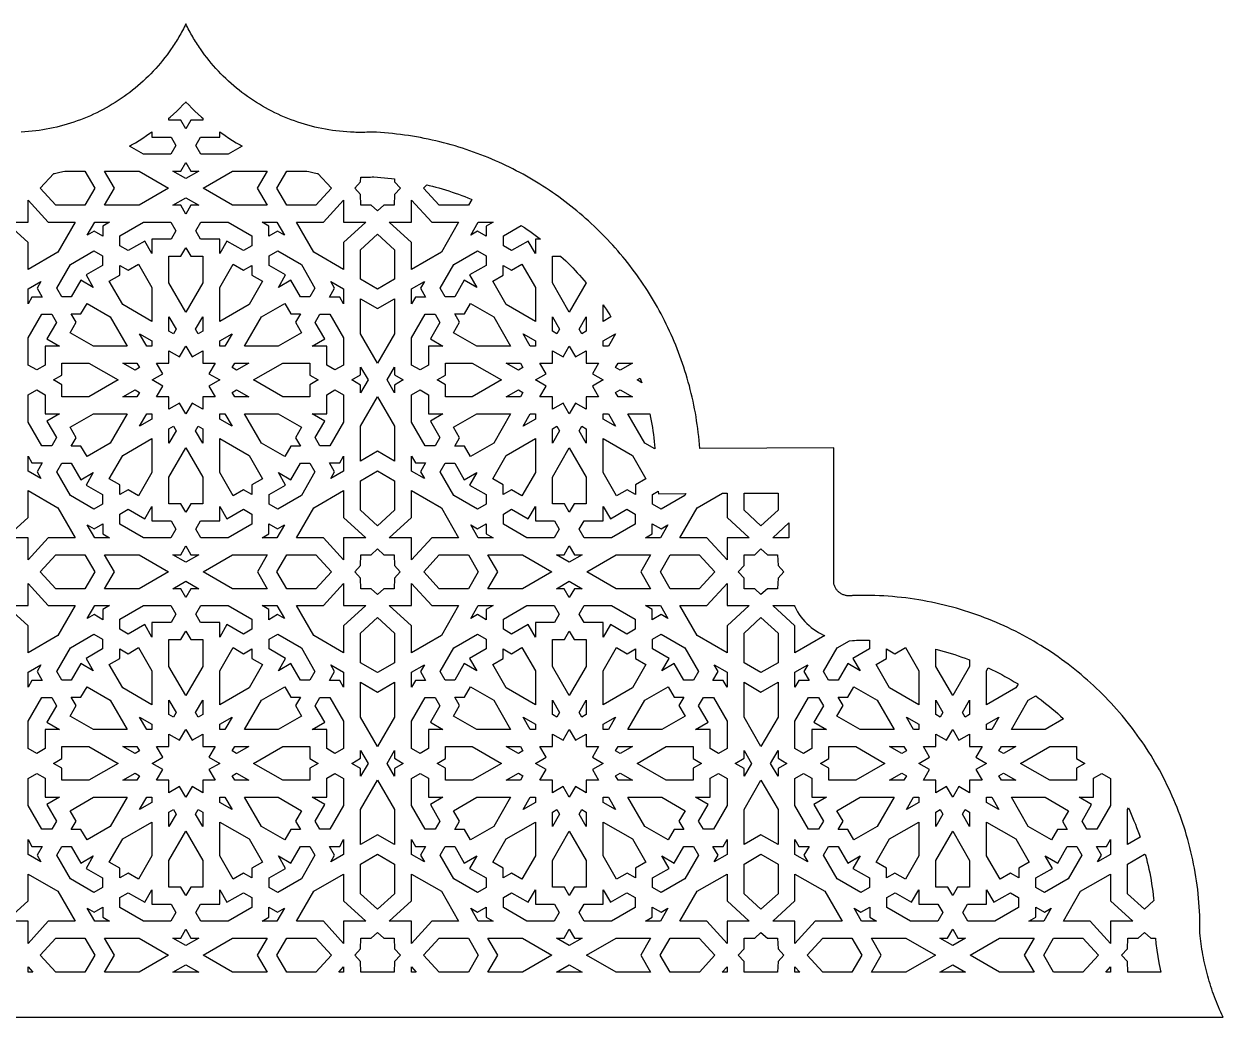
# Model space of a CAD drawing. Extents: x -463 to 463, y -203 to 240.
# Drawn here: x -72 to 463, y -203 to 240 of the extents above; entities that cross this region are included whole.
import ezdxf

# ---------------------------------------------------------------- set-up
doc = ezdxf.new("R2010")
doc.units = 0
doc.header["$MEASUREMENT"] = 0
doc.layers.add('LAYER_1', color=18, linetype='CONTINUOUS')

msp = doc.modelspace()

# ---------------------------------------------------------------- linework, layer by layer
at = {"layer": 'LAYER_1'}
msp.add_lwpolyline([(-462.78, -203), (462.78, -203), (462.26, -201.89), (461.76, -200.78), (461.26, -199.66), (460.78, -198.53), (460.31, -197.41), (459.85, -196.27), (459.41, -195.14), (458.98, -193.99), (458.56, -192.85), (458.15, -191.7), (457.76, -190.54), (457.38, -189.38), (457.01, -188.22), (456.65, -187.05), (456.31, -185.88), (455.98, -184.71), (455.66, -183.53), (455.36, -182.35), (455.07, -181.16), (454.79, -179.98), (454.52, -178.79), (454.27, -177.59), (454.03, -176.4), (453.81, -175.2), (453.59, -174), (453.39, -172.79), (453.2, -171.58), (453.03, -170.37), (452.87, -169.16), (452.72, -167.95), (452.59, -166.73), (452.47, -165.52), (452.48, -163.55), (452.47, -161.59), (452.43, -159.63), (452.37, -157.68), (452.28, -155.73), (452.17, -153.8), (452.03, -151.86), (451.87, -149.94), (451.68, -148.02), (451.47, -146.11), (451.23, -144.2), (450.97, -142.31), (450.68, -140.42), (450.37, -138.53), (450.04, -136.66), (449.68, -134.79), (449.3, -132.93), (448.89, -131.08), (448.46, -129.24), (448.01, -127.41), (447.54, -125.58), (447.04, -123.77), (446.52, -121.96), (445.98, -120.16), (445.42, -118.38), (444.83, -116.6), (444.22, -114.83), (443.59, -113.07), (442.94, -111.32), (442.27, -109.58), (441.57, -107.85), (440.85, -106.14), (440.12, -104.43), (439.36, -102.73), (438.58, -101.05), (437.78, -99.37), (436.96, -97.71), (436.12, -96.06), (435.26, -94.42), (434.38, -92.79), (433.48, -91.18), (432.56, -89.57), (431.62, -87.98), (430.67, -86.4), (429.69, -84.84), (428.69, -83.28), (427.68, -81.74), (426.64, -80.22), (425.59, -78.7), (424.52, -77.2), (423.43, -75.72), (422.33, -74.24), (421.2, -72.78), (420.06, -71.34), (418.9, -69.91), (417.72, -68.49), (416.53, -67.09), (415.32, -65.7), (414.09, -64.33), (412.84, -62.97), (411.58, -61.63), (410.3, -60.31), (409.01, -58.99), (407.7, -57.7), (406.37, -56.42), (405.03, -55.16), (403.67, -53.91), (402.29, -52.68), (400.9, -51.47), (399.5, -50.27), (398.08, -49.09), (396.65, -47.92), (395.2, -46.78), (393.73, -45.65), (392.26, -44.54), (390.76, -43.44), (389.26, -42.37), (387.74, -41.31), (386.2, -40.27), (384.66, -39.25), (383.09, -38.25), (381.52, -37.26), (379.93, -36.3), (378.33, -35.35), (376.72, -34.42), (375.09, -33.52), (373.46, -32.63), (371.8, -31.76), (370.14, -30.91), (368.47, -30.08), (366.78, -29.27), (365.08, -28.48), (363.37, -27.72), (361.65, -26.97), (359.92, -26.24), (358.17, -25.54), (356.42, -24.85), (354.65, -24.19), (352.88, -23.55), (351.09, -22.93), (349.3, -22.33), (347.49, -21.75), (345.67, -21.2), (343.85, -20.66), (342.01, -20.15), (340.16, -19.67), (338.31, -19.2), (336.44, -18.76), (334.57, -18.34), (332.69, -17.94), (330.8, -17.57), (328.9, -17.22), (326.99, -16.9), (325.08, -16.6), (323.15, -16.32), (321.22, -16.07), (319.28, -15.84), (317.33, -15.63), (315.38, -15.46), (313.42, -15.3), (311.45, -15.17), (309.47, -15.07), (307.49, -14.99), (305.5, -14.93), (303.5, -14.91), (301.5, -14.9), (299.49, -14.93), (297.48, -14.98), (297.12, -15.05), (296.76, -15.09), (296.4, -15.12), (296.04, -15.13), (295.69, -15.13), (295.34, -15.1), (294.99, -15.06), (294.65, -15), (294.31, -14.93), (293.98, -14.84), (293.66, -14.73), (293.34, -14.61), (293.02, -14.48), (292.72, -14.32), (292.42, -14.16), (292.13, -13.98), (291.85, -13.79), (291.58, -13.58), (291.32, -13.36), (291.07, -13.13), (290.83, -12.89), (290.6, -12.63), (290.39, -12.36), (290.19, -12.08), (290, -11.8), (289.83, -11.5), (289.67, -11.19), (289.52, -10.87), (289.39, -10.54), (289.28, -10.2), (289.18, -9.86), (289.1, -9.5), (289.13, 50.88), (229.33, 50.57), (229.19, 52.37), (229.03, 54.16), (228.85, 55.95), (228.65, 57.73), (228.43, 59.5), (228.18, 61.27), (227.92, 63.03), (227.64, 64.79), (227.34, 66.54), (227.01, 68.28), (226.67, 70.01), (226.31, 71.74), (225.92, 73.46), (225.52, 75.17), (225.1, 76.88), (224.66, 78.57), (224.2, 80.26), (223.73, 81.94), (223.23, 83.62), (222.71, 85.28), (222.18, 86.94), (221.63, 88.58), (221.06, 90.22), (220.47, 91.85), (219.86, 93.48), (219.24, 95.09), (218.59, 96.69), (217.93, 98.29), (217.25, 99.88), (216.56, 101.45), (215.85, 103.02), (215.12, 104.58), (214.37, 106.12), (213.61, 107.66), (212.82, 109.19), (212.03, 110.71), (211.21, 112.22), (210.38, 113.71), (209.53, 115.2), (208.67, 116.68), (207.79, 118.15), (206.9, 119.6), (205.98, 121.05), (205.06, 122.48), (204.11, 123.9), (203.16, 125.31), (202.18, 126.71), (201.19, 128.1), (200.19, 129.48), (199.17, 130.84), (198.13, 132.2), (197.09, 133.54), (196.02, 134.87), (194.94, 136.19), (193.85, 137.49), (192.74, 138.78), (191.62, 140.07), (190.49, 141.33), (189.34, 142.59), (188.17, 143.83), (187, 145.06), (185.81, 146.28), (184.6, 147.48), (183.38, 148.67), (182.15, 149.85), (180.91, 151.01), (179.65, 152.16), (178.38, 153.29), (177.1, 154.41), (175.81, 155.52), (174.5, 156.62), (173.18, 157.69), (171.85, 158.76), (170.5, 159.81), (169.15, 160.85), (167.78, 161.87), (166.4, 162.87), (165.01, 163.86), (163.6, 164.84), (162.19, 165.8), (160.76, 166.75), (159.32, 167.68), (157.88, 168.59), (156.42, 169.49), (154.95, 170.37), (153.47, 171.24), (151.97, 172.09), (150.47, 172.93), (148.96, 173.75), (147.44, 174.55), (145.91, 175.34), (144.36, 176.11), (142.81, 176.86), (141.25, 177.6), (139.68, 178.32), (138.1, 179.02), (136.51, 179.7), (134.91, 180.37), (133.3, 181.02), (131.68, 181.66), (130.05, 182.27), (128.42, 182.87), (126.77, 183.45), (125.12, 184.01), (123.46, 184.55), (121.79, 185.08), (120.11, 185.59), (118.43, 186.08), (116.73, 186.55), (115.03, 187), (113.32, 187.43), (111.6, 187.84), (109.88, 188.24), (108.15, 188.62), (106.41, 188.97), (104.66, 189.31), (102.91, 189.63), (101.15, 189.92), (99.39, 190.2), (97.61, 190.46), (95.83, 190.7), (94.05, 190.92), (92.26, 191.12), (90.46, 191.29), (88.65, 191.45), (86.84, 191.59), (85.03, 191.71), (83.21, 191.8), (82.39, 191.75), (81.57, 191.72), (80.75, 191.69), (79.93, 191.66), (79.11, 191.65), (78.3, 191.64), (77.48, 191.64), (76.67, 191.65), (75.85, 191.66), (75.04, 191.69), (74.23, 191.72), (73.42, 191.75), (71.81, 191.85), (70.2, 191.98), (68.59, 192.13), (67, 192.32), (65.41, 192.53), (63.83, 192.78), (62.25, 193.05), (60.68, 193.35), (59.12, 193.68), (57.57, 194.03), (56.03, 194.42), (54.5, 194.83), (52.97, 195.27), (51.46, 195.73), (49.96, 196.23), (48.46, 196.75), (46.98, 197.29), (45.51, 197.87), (44.05, 198.46), (42.6, 199.09), (41.17, 199.74), (39.75, 200.42), (38.34, 201.12), (36.94, 201.84), (35.56, 202.59), (34.2, 203.37), (32.84, 204.17), (31.5, 204.99), (30.18, 205.84), (28.87, 206.71), (27.58, 207.61), (26.31, 208.53), (25.05, 209.47), (23.81, 210.44), (22.58, 211.43), (21.37, 212.44), (20.19, 213.47), (19.01, 214.53), (17.86, 215.61), (16.73, 216.71), (15.62, 217.83), (14.52, 218.97), (13.45, 220.13), (12.4, 221.32), (11.36, 222.53), (10.35, 223.75), (9.36, 225), (8.4, 226.27), (7.45, 227.55), (6.53, 228.86), (6.07, 229.52), (5.63, 230.19), (5.19, 230.86), (4.75, 231.53), (4.32, 232.21), (3.9, 232.9), (3.48, 233.59), (3.07, 234.28), (2.66, 234.98), (2.26, 235.68), (1.87, 236.39), (1.48, 237.1), (1.1, 237.82), (0.73, 238.54), (0.36, 239.27), (0, 240), (-0.36, 239.27), (-0.73, 238.54), (-1.1, 237.82), (-1.48, 237.1), (-1.87, 236.39), (-2.26, 235.68), (-2.66, 234.98), (-3.07, 234.28), (-3.48, 233.59), (-3.9, 232.9), (-4.32, 232.21), (-4.75, 231.53), (-5.19, 230.86), (-5.63, 230.19), (-6.07, 229.52), (-6.53, 228.86), (-7.45, 227.55), (-8.4, 226.27), (-9.36, 225), (-10.35, 223.75), (-11.36, 222.53), (-12.4, 221.32), (-13.45, 220.13), (-14.52, 218.97), (-15.62, 217.83), (-16.73, 216.71), (-17.86, 215.61), (-19.01, 214.53), (-20.19, 213.47), (-21.37, 212.44), (-22.58, 211.43), (-23.81, 210.44), (-25.05, 209.47), (-26.31, 208.53), (-27.58, 207.61), (-28.87, 206.71), (-30.18, 205.84), (-31.5, 204.99), (-32.84, 204.17), (-34.19, 203.37), (-35.56, 202.59), (-36.94, 201.84), (-38.34, 201.12), (-39.75, 200.42), (-41.17, 199.74), (-42.6, 199.09), (-44.05, 198.46), (-45.51, 197.87), (-46.98, 197.29), (-48.46, 196.75), (-49.96, 196.23), (-51.46, 195.73), (-52.97, 195.27), (-54.5, 194.83), (-56.03, 194.42), (-57.57, 194.03), (-59.12, 193.68), (-60.68, 193.35), (-62.25, 193.05), (-63.83, 192.78), (-65.41, 192.53), (-67, 192.32), (-68.59, 192.13), (-70.2, 191.98), (-71.81, 191.85), (-73.42, 191.75)], dxfattribs=at)
for points in [[(0.07, 205.14), (1.29, 203.87), (2.67, 202.48), (4.06, 201.13), (5.48, 199.8), (6.93, 198.5), (7.55, 197.95), (7.55, 197.02), (2.16, 197.02), (0, 193.28), (-2.16, 197.02), (-7.55, 197.02), (-7.55, 197.96), (-6.92, 198.5), (-5.48, 199.8), (-4.06, 201.13), (-2.67, 202.48), (-1.29, 203.87), (-0.07, 205.14), (0, 205.22)], [(-15.11, 189.46), (-6.59, 189.46), (-4.46, 185.77), (-6.69, 181.9), (-18.86, 181.9), (-25.13, 185.52), (-24.17, 186.06), (-22.51, 187.05), (-20.86, 188.06), (-19.23, 189.11), (-17.62, 190.18), (-16.03, 191.28), (-15.11, 191.95)], [(16.03, 191.28), (17.62, 190.18), (19.23, 189.11), (20.86, 188.06), (22.51, 187.05), (24.17, 186.06), (25.13, 185.52), (18.87, 181.9), (6.7, 181.9), (4.46, 185.77), (6.59, 189.46), (15.12, 189.46), (15.12, 191.94)], [(2.27, 174.34), (5.77, 174.34), (0, 171.01), (-5.76, 174.34), (-2.26, 174.34), (0, 178.26)], [(-40.61, 166.73), (-45.01, 159.12), (-58.02, 159.12), (-64.97, 166.73), (-58.95, 173.32), (-58.67, 173.37), (-56.74, 173.74), (-54.82, 174.14), (-53.97, 174.34), (-45.01, 174.34)], [(-7.7, 166.73), (-20.89, 159.12), (-36.28, 159.12), (-31.88, 166.73), (-36.28, 174.34), (-20.89, 174.34)], [(31.89, 166.73), (36.28, 159.12), (20.89, 159.12), (7.71, 166.73), (20.89, 174.34), (36.28, 174.34)], [(54.82, 174.14), (56.74, 173.74), (58.67, 173.37), (58.96, 173.32), (64.97, 166.73), (58.03, 159.12), (45.02, 159.12), (40.62, 166.73), (45.02, 174.34), (53.97, 174.34)], [(83.87, 171.74), (85.45, 171.64), (87.03, 171.52), (88.6, 171.38), (90.17, 171.23), (91.73, 171.05), (93.08, 170.89), (93.12, 169.58), (95.73, 166.73), (93.12, 163.88), (92.98, 159.12), (88.36, 159.12), (85.54, 156.58), (82.72, 159.12), (78.11, 159.12), (77.96, 163.88), (75.36, 166.73), (77.96, 169.58), (78.03, 171.64), (78.39, 171.64), (80.4, 171.67), (82.41, 171.73), (83.2, 171.77)], [(108.52, 168.01), (110.01, 167.64), (111.49, 167.25), (112.96, 166.84), (114.43, 166.41), (115.89, 165.97), (117.34, 165.51), (118.79, 165.04), (120.23, 164.55), (121.66, 164.05), (123.08, 163.53), (124.5, 162.99), (125.9, 162.44), (127.3, 161.87), (127.59, 161.75), (126.07, 159.12), (113.06, 159.12), (106.11, 166.73), (107.51, 168.26)], [(-61.36, 151.56), (-49.37, 151.56), (-57.07, 138.23), (-70.39, 130.54), (-70.39, 142.52), (-80.3, 151.56), (-70.39, 151.56), (-70.39, 161.46)], [(5.77, 159.12), (2.27, 159.12), (0, 155.2), (-2.26, 159.12), (-5.76, 159.12), (0, 162.44)], [(70.4, 151.56), (80.31, 151.56), (70.4, 142.52), (70.4, 130.54), (57.08, 138.23), (49.38, 151.56), (61.36, 151.56), (70.4, 161.46)], [(109.73, 151.56), (121.71, 151.56), (114.01, 138.23), (100.69, 130.54), (100.69, 142.52), (90.78, 151.56), (100.69, 151.56), (100.69, 161.46)], [(-37.02, 149.81), (-37.02, 145.28), (-40.94, 147.54), (-43.97, 145.8), (-40.64, 151.56), (-33.99, 151.56)], [(-4.46, 147.69), (-6.59, 144), (-15.11, 144), (-15.11, 137.56), (-18.33, 143.14), (-25.71, 138.88), (-29.4, 141.01), (-29.4, 145.48), (-18.86, 151.56), (-6.69, 151.56)], [(29.41, 145.48), (29.41, 141.01), (25.72, 138.88), (18.34, 143.14), (15.12, 137.56), (15.12, 144), (6.59, 144), (4.46, 147.69), (6.7, 151.56), (18.87, 151.56)], [(43.98, 145.8), (40.95, 147.54), (37.02, 145.28), (37.02, 149.81), (33.99, 151.56), (40.65, 151.56)], [(134.06, 149.81), (134.06, 145.28), (130.14, 147.54), (127.11, 145.8), (130.44, 151.56), (137.09, 151.56)], [(149.8, 150.02), (151.04, 149.19), (152.27, 148.36), (153.49, 147.51), (154.7, 146.65), (155.91, 145.77), (157.1, 144.88), (158.25, 144), (155.97, 144), (155.97, 137.56), (152.75, 143.14), (145.37, 138.88), (141.68, 141.01), (141.68, 145.48), (149.68, 150.09)], [(93.12, 139.32), (93.12, 126.09), (85.54, 121.74), (77.96, 126.09), (77.96, 139.32), (85.54, 146.2)], [(2.16, 136.44), (7.55, 136.44), (7.55, 124.46), (0, 111.39), (-7.55, 124.46), (-7.55, 136.44), (-2.16, 136.44), (0, 140.17)], [(-37.12, 136.55), (-37.12, 132.29), (-44.5, 128.03), (-41.28, 122.45), (-46.86, 125.67), (-51.12, 118.29), (-55.38, 118.29), (-57.62, 122.17), (-51.53, 132.7), (-40.99, 138.78)], [(51.54, 132.7), (57.62, 122.17), (55.39, 118.29), (51.13, 118.29), (46.87, 125.67), (41.29, 122.45), (44.51, 128.03), (37.13, 132.29), (37.13, 136.55), (41, 138.78)], [(133.96, 136.55), (133.96, 132.29), (126.58, 128.03), (129.8, 122.45), (124.22, 125.67), (119.96, 118.29), (115.7, 118.29), (113.46, 122.17), (119.55, 132.7), (130.09, 138.78)], [(167.33, 136.32), (168.41, 135.31), (169.49, 134.29), (170.54, 133.25), (171.59, 132.21), (172.63, 131.15), (173.65, 130.08), (174.66, 129), (175.66, 127.91), (176.65, 126.81), (177.62, 125.69), (178.59, 124.57), (178.63, 124.51), (178.63, 124.46), (171.08, 111.39), (163.54, 124.46), (163.54, 136.44), (167.21, 136.44)], [(-15.11, 122.44), (-15.11, 107.35), (-28.18, 114.89), (-34.17, 125.26), (-29.5, 127.96), (-29.5, 132.27), (-25.76, 130.11), (-21.1, 132.81)], [(25.77, 130.11), (29.51, 132.27), (29.51, 127.96), (34.18, 125.26), (28.19, 114.89), (15.12, 107.35), (15.12, 122.44), (21.11, 132.81)], [(155.97, 122.44), (155.97, 107.35), (142.9, 114.89), (136.91, 125.26), (141.58, 127.96), (141.58, 132.27), (145.32, 130.11), (149.98, 132.81)], [(-66.38, 122.11), (-64.12, 118.19), (-68.65, 118.19), (-70.39, 115.16), (-70.39, 121.81), (-64.63, 125.14)], [(70.4, 121.81), (70.4, 115.16), (68.65, 118.19), (64.12, 118.19), (66.39, 122.11), (64.64, 125.14)], [(104.7, 122.11), (106.96, 118.19), (102.44, 118.19), (100.69, 115.16), (100.69, 121.81), (106.45, 125.14)], [(-33.72, 109.36), (-26.17, 96.29), (-41.26, 96.29), (-51.64, 102.28), (-48.94, 106.94), (-51.1, 110.68), (-46.78, 110.68), (-44.09, 115.34)], [(46.79, 110.68), (51.11, 110.68), (48.95, 106.94), (51.64, 102.28), (41.27, 96.29), (26.18, 96.29), (33.72, 109.36), (44.1, 115.34)], [(93.12, 101.81), (85.54, 88.74), (77.96, 101.81), (77.96, 117.36), (85.54, 113.01), (93.12, 117.36)], [(137.37, 109.36), (144.91, 96.29), (129.82, 96.29), (119.44, 102.28), (122.14, 106.94), (119.98, 110.68), (124.3, 110.68), (126.99, 115.34)], [(186.67, 113.98), (187.51, 112.76), (188.32, 111.52), (189.13, 110.28), (189.7, 109.37), (186.2, 107.35), (186.2, 114.67)], [(-57.71, 106.89), (-61.97, 99.51), (-56.39, 96.29), (-62.83, 96.29), (-62.83, 87.77), (-66.52, 85.64), (-70.39, 87.87), (-70.39, 100.04), (-64.31, 110.58), (-59.84, 110.58)], [(-4.37, 103.83), (-5.53, 101.81), (-7.55, 102.98), (-7.55, 109.33)], [(7.55, 102.98), (5.54, 101.81), (4.37, 103.83), (7.55, 109.33)], [(70.4, 100.04), (70.4, 87.87), (66.53, 85.64), (62.84, 87.77), (62.84, 96.29), (56.4, 96.29), (61.98, 99.51), (57.71, 106.89), (59.84, 110.58), (64.32, 110.58)], [(113.37, 106.89), (109.11, 99.51), (114.69, 96.29), (108.25, 96.29), (108.25, 87.77), (104.56, 85.64), (100.69, 87.87), (100.69, 100.04), (106.77, 110.58), (111.24, 110.58)], [(166.72, 103.83), (165.55, 101.81), (163.54, 102.98), (163.54, 109.33)], [(178.63, 102.98), (176.62, 101.81), (175.45, 103.83), (178.63, 109.33)], [(-15.11, 98.61), (-15.11, 96.28), (-17.44, 96.28), (-20.62, 101.79)], [(17.44, 96.28), (15.12, 96.28), (15.12, 98.61), (20.62, 101.79)], [(155.97, 98.61), (155.97, 96.28), (153.64, 96.28), (150.46, 101.79)], [(188.52, 96.28), (186.2, 96.28), (186.2, 98.61), (191.71, 101.79)], [(2.77, 91.48), (7.55, 94.25), (7.55, 88.72), (13.08, 88.72), (10.31, 83.94), (15.1, 81.18), (10.31, 78.42), (13.08, 73.63), (7.55, 73.63), (7.55, 68.11), (2.77, 70.87), (0, 66.09), (-2.76, 70.87), (-7.55, 68.11), (-7.55, 73.63), (-13.07, 73.63), (-10.31, 78.42), (-15.09, 81.18), (-10.31, 83.94), (-13.07, 88.72), (-7.55, 88.72), (-7.55, 94.25), (-2.76, 91.48), (0, 96.27)], [(173.85, 91.48), (178.63, 94.25), (178.63, 88.72), (184.16, 88.72), (181.4, 83.94), (186.18, 81.18), (181.4, 78.42), (184.16, 73.63), (178.63, 73.63), (178.63, 68.11), (173.85, 70.87), (171.08, 66.09), (168.32, 70.87), (163.54, 68.11), (163.54, 73.63), (158.01, 73.63), (160.77, 78.42), (155.99, 81.18), (160.77, 83.94), (158.01, 88.72), (163.54, 88.72), (163.54, 94.25), (168.32, 91.48), (171.08, 96.27)], [(-30.22, 81.18), (-43.29, 73.63), (-55.27, 73.63), (-55.27, 79.02), (-59.01, 81.18), (-55.27, 83.34), (-55.27, 88.73), (-43.29, 88.73)], [(-20.64, 86.71), (-22.66, 85.54), (-28.16, 88.72), (-21.8, 88.72)], [(22.66, 85.54), (20.65, 86.71), (21.81, 88.72), (28.17, 88.72)], [(55.28, 83.34), (59.01, 81.18), (55.28, 79.02), (55.28, 73.63), (43.3, 73.63), (30.23, 81.18), (43.3, 88.73), (55.28, 88.73)], [(81.29, 81.18), (77.96, 75.42), (77.96, 78.92), (74.04, 81.18), (77.96, 83.44), (77.96, 86.94)], [(93.12, 83.44), (97.04, 81.18), (93.12, 78.92), (93.12, 75.42), (89.8, 81.18), (93.12, 86.94)], [(140.86, 81.18), (127.79, 73.63), (115.81, 73.63), (115.81, 79.02), (112.07, 81.18), (115.81, 83.34), (115.81, 88.73), (127.79, 88.73)], [(150.44, 86.71), (148.43, 85.54), (142.92, 88.72), (149.28, 88.72)], [(193.74, 85.54), (191.73, 86.71), (192.89, 88.72), (199.25, 88.72)], [(203.18, 80.69), (203.41, 79.96), (201.31, 81.18), (202.74, 82.01)], [(-62.83, 74.59), (-62.83, 66.07), (-56.39, 66.07), (-61.97, 62.85), (-57.71, 55.47), (-59.84, 51.79), (-64.31, 51.79), (-70.39, 62.32), (-70.39, 74.49), (-66.52, 76.72)], [(-20.64, 75.65), (-21.8, 73.63), (-28.16, 73.63), (-22.66, 76.81)], [(28.17, 73.63), (21.81, 73.63), (20.65, 75.65), (22.66, 76.81)], [(70.4, 74.49), (70.4, 62.32), (64.32, 51.79), (59.84, 51.79), (57.71, 55.47), (61.98, 62.85), (56.4, 66.07), (62.84, 66.07), (62.84, 74.59), (66.53, 76.72)], [(108.25, 74.59), (108.25, 66.07), (114.69, 66.07), (109.11, 62.85), (113.37, 55.47), (111.24, 51.79), (106.77, 51.79), (100.69, 62.32), (100.69, 74.49), (104.56, 76.72)], [(150.44, 75.65), (149.28, 73.63), (142.92, 73.63), (148.43, 76.81)], [(199.25, 73.63), (192.89, 73.63), (191.73, 75.65), (193.74, 76.81)], [(93.12, 60.55), (93.12, 45), (85.58, 49.36), (85.54, 49.34), (85.51, 49.36), (77.96, 45), (77.96, 60.55), (85.51, 73.62), (85.54, 73.57), (85.58, 73.62)], [(-33.72, 53.01), (-44.09, 47.02), (-46.78, 51.68), (-51.1, 51.68), (-48.94, 55.42), (-51.64, 60.09), (-41.26, 66.07), (-26.17, 66.07)], [(-15.11, 63.75), (-20.62, 60.57), (-17.44, 66.07), (-15.11, 66.07)], [(20.62, 60.57), (15.12, 63.75), (15.12, 66.07), (17.44, 66.07)], [(51.64, 60.09), (48.95, 55.42), (51.11, 51.68), (46.79, 51.68), (44.1, 47.02), (33.72, 53.01), (26.18, 66.07), (41.27, 66.07)], [(137.37, 53.01), (126.99, 47.02), (124.3, 51.68), (119.98, 51.68), (122.14, 55.42), (119.44, 60.09), (129.82, 66.07), (144.91, 66.07)], [(155.97, 63.75), (150.46, 60.57), (153.64, 66.07), (155.97, 66.07)], [(191.71, 60.57), (186.2, 63.75), (186.2, 66.07), (188.52, 66.07)], [(207.07, 66.02), (207.37, 64.51), (207.65, 63), (207.91, 61.49), (208.16, 59.96), (208.39, 58.43), (208.6, 56.9), (208.79, 55.36), (208.97, 53.81), (209.12, 52.26), (209.26, 50.7), (209.29, 50.42), (204.8, 53.01), (197.26, 66.07), (207.06, 66.07)], [(-4.37, 58.53), (-7.55, 53.02), (-7.55, 59.38), (-5.53, 60.54)], [(7.55, 59.38), (7.55, 53.02), (4.37, 58.53), (5.54, 60.54)], [(166.72, 58.53), (163.54, 53.02), (163.54, 59.38), (165.55, 60.54)], [(178.63, 59.38), (178.63, 53.02), (175.45, 58.53), (176.62, 60.54)], [(-15.11, 39.93), (-21.1, 29.55), (-25.76, 32.25), (-29.5, 30.09), (-29.5, 34.41), (-34.17, 37.1), (-28.18, 47.47), (-15.11, 55.02)], [(28.19, 47.47), (34.18, 37.1), (29.51, 34.41), (29.51, 30.09), (25.77, 32.25), (21.11, 29.55), (15.12, 39.93), (15.12, 55.02)], [(155.97, 39.93), (149.98, 29.55), (145.32, 32.25), (141.58, 30.09), (141.58, 34.41), (136.91, 37.1), (142.9, 47.47), (155.97, 55.02)], [(199.27, 47.47), (205.26, 37.1), (200.59, 34.41), (200.59, 30.09), (196.85, 32.25), (192.19, 29.55), (186.2, 39.93), (186.2, 55.02)], [(7.55, 37.9), (7.55, 25.92), (2.16, 25.92), (0, 22.19), (-2.16, 25.92), (-7.55, 25.92), (-7.55, 37.9), (0, 50.97)], [(178.63, 37.9), (178.63, 25.92), (173.25, 25.92), (171.08, 22.19), (168.92, 25.92), (163.54, 25.92), (163.54, 37.9), (171.08, 50.97)], [(-68.65, 44.17), (-64.12, 44.17), (-66.38, 40.25), (-64.63, 37.22), (-70.39, 40.55), (-70.39, 47.2)], [(-46.86, 36.69), (-41.28, 39.91), (-44.5, 34.33), (-37.12, 30.07), (-37.12, 25.81), (-40.99, 23.58), (-51.53, 29.66), (-57.62, 40.2), (-55.38, 44.07), (-51.12, 44.07)], [(57.62, 40.2), (51.54, 29.66), (41, 23.58), (37.13, 25.81), (37.13, 30.07), (44.51, 34.33), (41.29, 39.91), (46.87, 36.69), (51.13, 44.07), (55.39, 44.07)], [(70.4, 40.55), (64.64, 37.22), (66.39, 40.25), (64.12, 44.17), (68.65, 44.17), (70.4, 47.2)], [(102.44, 44.17), (106.96, 44.17), (104.7, 40.25), (106.45, 37.22), (100.69, 40.55), (100.69, 47.2)], [(124.22, 36.69), (129.8, 39.91), (126.58, 34.33), (133.96, 30.07), (133.96, 25.81), (130.09, 23.58), (119.55, 29.66), (113.46, 40.2), (115.7, 44.07), (119.96, 44.07)], [(93.12, 36.27), (93.12, 23.04), (85.58, 16.16), (85.54, 16.19), (85.51, 16.16), (77.96, 23.04), (77.96, 36.27), (85.51, 40.63), (85.54, 40.61), (85.58, 40.63)], [(-57.07, 24.13), (-49.38, 10.81), (-61.36, 10.81), (-70.39, 0.9), (-70.39, 10.81), (-80.3, 10.81), (-70.39, 19.84), (-70.39, 31.82)], [(70.4, 19.84), (80.31, 10.81), (70.4, 10.81), (70.4, 0.9), (61.36, 10.81), (49.38, 10.81), (57.08, 24.13), (70.4, 31.82)], [(114.01, 24.13), (121.71, 10.81), (109.72, 10.81), (100.69, 0.9), (100.69, 10.81), (90.78, 10.81), (100.69, 19.84), (100.69, 31.82)], [(210.84, 30.47), (223.13, 30.53), (222.62, 29.66), (212.08, 23.58), (208.21, 25.81), (208.21, 30.07), (210.75, 31.54)], [(241.48, 19.84), (251.39, 10.81), (241.48, 10.81), (241.48, 0.9), (232.44, 10.81), (220.46, 10.81), (228.16, 24.13), (239.4, 30.62), (241.48, 30.63)], [(264.22, 23.04), (256.63, 16.16), (249.05, 23.04), (249.05, 30.67), (264.22, 30.75)], [(-15.11, 18.36), (-6.59, 18.36), (-4.46, 14.67), (-6.69, 10.8), (-18.86, 10.8), (-29.4, 16.89), (-29.4, 21.36), (-25.71, 23.49), (-18.33, 19.23), (-15.11, 24.8)], [(18.34, 19.23), (25.72, 23.49), (29.41, 21.36), (29.41, 16.89), (18.87, 10.8), (6.7, 10.8), (4.46, 14.67), (6.59, 18.36), (15.12, 18.36), (15.12, 24.8)], [(155.97, 18.36), (164.49, 18.36), (166.63, 14.67), (164.39, 10.8), (152.22, 10.8), (141.68, 16.89), (141.68, 21.36), (145.37, 23.49), (152.75, 19.23), (155.97, 24.8)], [(189.42, 19.23), (196.8, 23.49), (200.49, 21.36), (200.49, 16.89), (189.95, 10.8), (177.78, 10.8), (175.54, 14.67), (177.68, 18.36), (186.2, 18.36), (186.2, 24.8)], [(-37.02, 12.55), (-33.99, 10.81), (-40.64, 10.81), (-43.97, 16.57), (-40.94, 14.82), (-37.02, 17.08)], [(40.95, 14.82), (43.98, 16.57), (40.65, 10.81), (33.99, 10.81), (37.02, 12.55), (37.02, 17.08)], [(134.06, 12.55), (137.09, 10.81), (130.44, 10.81), (127.11, 16.57), (130.14, 14.82), (134.06, 17.08)], [(212.03, 14.82), (215.06, 16.57), (211.73, 10.81), (205.08, 10.81), (208.11, 12.55), (208.11, 17.08)], [(269.11, 10.81), (261.88, 10.81), (269.12, 17.41)], [(2.27, 3.24), (5.77, 3.24), (0, -0.08), (-5.76, 3.24), (-2.26, 3.24), (0, 7.16)], [(88.36, 3.24), (92.98, 3.24), (93.12, -1.51), (95.7, -4.34), (93.12, -7.16), (92.98, -11.92), (88.36, -11.92), (85.54, -14.49), (82.72, -11.92), (78.11, -11.92), (77.96, -7.16), (75.39, -4.34), (77.96, -1.51), (78.11, 3.24), (82.72, 3.24), (85.54, 5.81)], [(173.35, 3.24), (176.85, 3.24), (171.08, -0.08), (165.32, 3.24), (168.82, 3.24), (171.08, 7.16)], [(259.46, 3.24), (264.07, 3.24), (264.22, -1.51), (266.79, -4.34), (264.22, -7.16), (264.07, -11.92), (259.46, -11.92), (256.63, -14.49), (253.81, -11.92), (249.19, -11.92), (249.05, -7.16), (246.47, -4.34), (249.05, -1.51), (249.19, 3.24), (253.81, 3.24), (256.63, 5.82)], [(-40.63, -4.34), (-45.01, -11.92), (-58.02, -11.92), (-64.94, -4.34), (-58.02, 3.24), (-45.01, 3.24)], [(-7.76, -4.34), (-20.89, -11.92), (-36.28, -11.92), (-31.9, -4.34), (-36.28, 3.24), (-20.89, 3.24)], [(31.91, -4.34), (36.28, -11.92), (20.89, -11.92), (7.77, -4.34), (20.89, 3.24), (36.28, 3.24)], [(64.94, -4.34), (58.03, -11.92), (45.02, -11.92), (40.64, -4.34), (45.02, 3.24), (58.03, 3.24)], [(130.45, -4.34), (126.07, -11.92), (113.06, -11.92), (106.14, -4.34), (113.06, 3.24), (126.07, 3.24)], [(163.32, -4.34), (150.19, -11.92), (134.81, -11.92), (139.18, -4.34), (134.81, 3.24), (150.19, 3.24)], [(202.99, -4.34), (207.36, -11.92), (191.98, -11.92), (178.85, -4.34), (191.98, 3.24), (207.36, 3.24)], [(236.03, -4.34), (229.11, -11.92), (216.1, -11.92), (211.72, -4.34), (216.1, 3.24), (229.11, 3.24)], [(-61.36, -19.48), (-49.38, -19.48), (-57.07, -32.8), (-70.39, -40.49), (-70.39, -28.51), (-80.3, -19.48), (-70.39, -19.48), (-70.39, -9.58)], [(5.77, -11.92), (2.27, -11.92), (0, -15.84), (-2.26, -11.92), (-5.76, -11.92), (0, -8.59)], [(70.4, -19.48), (80.31, -19.48), (70.4, -28.51), (70.4, -40.49), (57.08, -32.8), (49.38, -19.48), (61.36, -19.48), (70.4, -9.58)], [(109.72, -19.48), (121.71, -19.48), (114.01, -32.8), (100.69, -40.49), (100.69, -28.51), (90.78, -19.48), (100.69, -19.48), (100.69, -9.58)], [(176.85, -11.92), (173.35, -11.92), (171.08, -15.84), (168.82, -11.92), (165.32, -11.92), (171.08, -8.59)], [(241.48, -19.48), (251.39, -19.48), (241.48, -28.51), (241.48, -40.49), (228.16, -32.8), (220.46, -19.48), (232.44, -19.48), (241.48, -9.58)], [(-37.02, -21.23), (-37.02, -25.75), (-40.94, -23.49), (-43.97, -25.24), (-40.64, -19.48), (-33.99, -19.48)], [(-4.46, -23.35), (-6.59, -27.04), (-15.11, -27.04), (-15.11, -33.48), (-18.33, -27.9), (-25.71, -32.16), (-29.4, -30.03), (-29.4, -25.56), (-18.86, -19.48), (-6.69, -19.48)], [(29.41, -25.56), (29.41, -30.03), (25.72, -32.16), (18.34, -27.9), (15.12, -33.48), (15.12, -27.04), (6.59, -27.04), (4.46, -23.35), (6.7, -19.48), (18.87, -19.48)], [(43.98, -25.24), (40.95, -23.49), (37.02, -25.75), (37.02, -21.23), (33.99, -19.48), (40.65, -19.48)], [(134.06, -21.23), (134.06, -25.75), (130.14, -23.49), (127.11, -25.24), (130.44, -19.48), (137.09, -19.48)], [(166.63, -23.35), (164.49, -27.04), (155.97, -27.04), (155.97, -33.48), (152.75, -27.9), (145.37, -32.16), (141.68, -30.03), (141.68, -25.56), (152.22, -19.48), (164.39, -19.48)], [(200.49, -25.56), (200.49, -30.03), (196.8, -32.16), (189.42, -27.9), (186.2, -33.48), (186.2, -27.04), (177.68, -27.04), (175.54, -23.35), (177.78, -19.48), (189.95, -19.48)], [(215.06, -25.24), (212.03, -23.49), (208.11, -25.75), (208.11, -21.23), (205.08, -19.48), (211.73, -19.48)], [(271.66, -19.91), (272.29, -21.12), (272.97, -22.29), (273.7, -23.42), (274.48, -24.5), (275.32, -25.53), (276.19, -26.52), (277.11, -27.46), (278.07, -28.35), (279.07, -29.2), (280.11, -29.99), (281.18, -30.72), (282.29, -31.41), (283.42, -32.04), (284.59, -32.62), (285.07, -32.82), (271.78, -40.49), (271.78, -28.51), (261.88, -19.48), (271.46, -19.48)], [(93.12, -31.72), (93.12, -44.94), (85.58, -49.3), (85.54, -49.28), (85.51, -49.3), (77.96, -44.94), (77.96, -31.72), (85.51, -24.83), (85.54, -24.86), (85.58, -24.83)], [(264.22, -31.72), (264.22, -44.94), (256.63, -49.3), (249.05, -44.94), (249.05, -31.72), (256.63, -24.83)], [(2.16, -34.6), (7.55, -34.6), (7.55, -46.57), (0, -59.64), (-7.55, -46.57), (-7.55, -34.6), (-2.16, -34.6), (0, -30.86)], [(173.25, -34.6), (178.63, -34.6), (178.63, -46.57), (171.08, -59.64), (163.54, -46.57), (163.54, -34.6), (168.92, -34.6), (171.08, -30.86)], [(-37.12, -34.48), (-37.12, -38.74), (-44.5, -43), (-41.28, -48.58), (-46.86, -45.36), (-51.12, -52.74), (-55.38, -52.74), (-57.62, -48.87), (-51.53, -38.33), (-40.99, -32.25)], [(51.54, -38.33), (57.62, -48.87), (55.39, -52.74), (51.13, -52.74), (46.87, -45.36), (41.29, -48.58), (44.51, -43), (37.13, -38.74), (37.13, -34.48), (41, -32.25)], [(133.96, -34.48), (133.96, -38.74), (126.58, -43), (129.8, -48.58), (124.22, -45.36), (119.96, -52.74), (115.7, -52.74), (113.46, -48.87), (119.55, -38.33), (130.09, -32.25)], [(222.62, -38.33), (228.71, -48.87), (226.47, -52.74), (222.21, -52.74), (217.95, -45.36), (212.37, -48.58), (215.59, -43), (208.21, -38.74), (208.21, -34.48), (212.08, -32.25)], [(303.35, -34.91), (305.06, -34.93), (305.06, -38.74), (297.67, -43), (300.9, -48.58), (295.32, -45.36), (291.06, -52.74), (286.79, -52.74), (284.56, -48.87), (290.64, -38.33), (296.17, -35.14), (297.53, -35.1), (298.39, -35.03), (299.22, -34.94), (299.86, -34.93), (301.61, -34.9)], [(-15.11, -48.6), (-15.11, -63.69), (-28.18, -56.14), (-34.17, -45.77), (-29.5, -43.08), (-29.5, -38.76), (-25.76, -40.92), (-21.1, -38.23)], [(25.77, -40.92), (29.51, -38.76), (29.51, -43.08), (34.18, -45.77), (28.19, -56.14), (15.12, -63.69), (15.12, -48.6), (21.11, -38.23)], [(155.97, -48.6), (155.97, -63.69), (142.9, -56.14), (136.91, -45.77), (141.58, -43.08), (141.58, -38.76), (145.32, -40.92), (149.98, -38.23)], [(196.85, -40.92), (200.59, -38.76), (200.59, -43.08), (205.26, -45.77), (199.27, -56.14), (186.2, -63.69), (186.2, -48.6), (192.19, -38.23)], [(327.07, -48.6), (327.07, -63.69), (314, -56.14), (308.01, -45.77), (312.67, -43.08), (312.67, -38.76), (316.41, -40.92), (321.08, -38.23)], [(335.18, -39.03), (336.78, -39.46), (338.37, -39.9), (339.95, -40.36), (341.53, -40.84), (343.09, -41.34), (344.65, -41.86), (346.2, -42.4), (347.74, -42.95), (349.27, -43.53), (349.73, -43.71), (349.73, -46.57), (342.18, -59.64), (334.63, -46.57), (334.63, -38.9)], [(-66.38, -48.93), (-64.12, -52.84), (-68.65, -52.84), (-70.39, -55.87), (-70.39, -49.22), (-64.63, -45.9)], [(70.4, -49.22), (70.4, -55.87), (68.65, -52.84), (64.12, -52.84), (66.39, -48.93), (64.64, -45.9)], [(104.7, -48.93), (106.96, -52.84), (102.44, -52.84), (100.69, -55.87), (100.69, -49.22), (106.45, -45.9)], [(241.48, -49.22), (241.48, -55.87), (239.73, -52.84), (235.21, -52.84), (237.47, -48.93), (235.72, -45.9)], [(275.79, -48.93), (278.06, -52.84), (273.53, -52.84), (271.78, -55.87), (271.78, -49.22), (277.54, -45.9)], [(358.24, -47.36), (359.71, -48.06), (361.16, -48.78), (362.6, -49.52), (364.03, -50.27), (365.45, -51.04), (366.86, -51.83), (368.26, -52.63), (369.65, -53.45), (371.02, -54.29), (371.32, -54.48), (370.36, -56.14), (357.29, -63.69), (357.29, -48.6), (358.06, -47.27)], [(-33.72, -61.68), (-26.17, -74.75), (-41.26, -74.75), (-51.64, -68.76), (-48.94, -64.09), (-51.1, -60.36), (-46.78, -60.36), (-44.09, -55.69)], [(46.79, -60.36), (51.11, -60.36), (48.95, -64.09), (51.64, -68.76), (41.27, -74.75), (26.18, -74.75), (33.72, -61.68), (44.1, -55.69)], [(93.12, -69.23), (85.58, -82.29), (85.54, -82.24), (85.51, -82.29), (77.96, -69.23), (77.96, -53.67), (85.51, -58.03), (85.54, -58.01), (85.58, -58.03), (93.12, -53.67)], [(137.37, -61.68), (144.91, -74.75), (129.82, -74.75), (119.44, -68.76), (122.14, -64.09), (119.98, -60.36), (124.3, -60.36), (126.99, -55.69)], [(217.87, -60.36), (222.19, -60.36), (220.03, -64.09), (222.73, -68.76), (212.35, -74.75), (197.26, -74.75), (204.8, -61.68), (215.18, -55.69)], [(264.22, -69.23), (256.63, -82.29), (249.05, -69.23), (249.05, -53.67), (256.63, -58.03), (264.22, -53.67)], [(308.46, -61.68), (316.01, -74.75), (300.91, -74.75), (290.54, -68.76), (293.23, -64.09), (291.07, -60.36), (295.39, -60.36), (298.08, -55.69)], [(-57.71, -64.15), (-61.97, -71.52), (-56.39, -74.75), (-62.83, -74.75), (-62.83, -83.26), (-66.52, -85.39), (-70.39, -83.16), (-70.39, -70.99), (-64.31, -60.46), (-59.84, -60.46)], [(-4.37, -67.2), (-5.53, -69.22), (-7.55, -68.05), (-7.55, -61.69)], [(7.55, -68.05), (5.54, -69.22), (4.37, -67.2), (7.55, -61.69)], [(70.4, -70.99), (70.4, -83.16), (66.53, -85.39), (62.84, -83.26), (62.84, -74.75), (56.4, -74.75), (61.98, -71.52), (57.71, -64.15), (59.84, -60.46), (64.32, -60.46)], [(113.37, -64.15), (109.11, -71.52), (114.69, -74.75), (108.25, -74.75), (108.25, -83.26), (104.56, -85.39), (100.69, -83.16), (100.69, -70.99), (106.77, -60.46), (111.24, -60.46)], [(166.72, -67.2), (165.55, -69.22), (163.54, -68.05), (163.54, -61.69)], [(178.63, -68.05), (176.62, -69.22), (175.45, -67.2), (178.63, -61.69)], [(241.48, -70.99), (241.48, -83.16), (237.61, -85.39), (233.92, -83.26), (233.92, -74.75), (227.48, -74.75), (233.06, -71.52), (228.8, -64.15), (230.93, -60.46), (235.4, -60.46)], [(284.47, -64.15), (280.21, -71.52), (285.79, -74.75), (279.34, -74.75), (279.34, -83.26), (275.65, -85.39), (271.78, -83.16), (271.78, -70.99), (277.87, -60.46), (282.34, -60.46)], [(337.81, -67.2), (336.65, -69.22), (334.63, -68.05), (334.63, -61.69)], [(349.73, -68.05), (347.71, -69.22), (346.55, -67.2), (349.73, -61.69)], [(380.33, -60.6), (381.62, -61.56), (382.89, -62.54), (384.14, -63.53), (385.39, -64.54), (386.62, -65.57), (387.84, -66.61), (389.04, -67.66), (390.23, -68.73), (391.41, -69.81), (391.63, -70.02), (383.45, -74.75), (368.35, -74.75), (375.9, -61.68), (379.2, -59.77)], [(-15.11, -72.42), (-15.11, -74.75), (-17.44, -74.75), (-20.62, -69.24)], [(17.44, -74.75), (15.12, -74.75), (15.12, -72.42), (20.62, -69.24)], [(155.97, -72.42), (155.97, -74.75), (153.64, -74.75), (150.46, -69.24)], [(188.52, -74.75), (186.2, -74.75), (186.2, -72.42), (191.71, -69.24)], [(327.07, -72.42), (327.07, -74.75), (324.74, -74.75), (321.56, -69.24)], [(359.62, -74.75), (357.29, -74.75), (357.29, -72.42), (362.8, -69.24)], [(2.77, -79.54), (7.55, -76.78), (7.55, -82.31), (13.08, -82.31), (10.31, -87.09), (15.1, -89.85), (10.31, -92.61), (13.08, -97.4), (7.55, -97.4), (7.55, -102.92), (2.77, -100.16), (0, -104.94), (-2.76, -100.16), (-7.55, -102.92), (-7.55, -97.4), (-13.07, -97.4), (-10.31, -92.61), (-15.09, -89.85), (-10.31, -87.09), (-13.07, -82.31), (-7.55, -82.31), (-7.55, -76.78), (-2.76, -79.54), (0, -74.76)], [(173.85, -79.54), (178.63, -76.78), (178.63, -82.31), (184.16, -82.31), (181.4, -87.09), (186.18, -89.85), (181.4, -92.61), (184.16, -97.4), (178.63, -97.4), (178.63, -102.92), (173.85, -100.16), (171.08, -104.94), (168.32, -100.16), (163.54, -102.92), (163.54, -97.4), (158.01, -97.4), (160.77, -92.61), (155.99, -89.85), (160.77, -87.09), (158.01, -82.31), (163.54, -82.31), (163.54, -76.78), (168.32, -79.54), (171.08, -74.76)], [(344.94, -79.54), (349.73, -76.78), (349.73, -82.31), (355.25, -82.31), (352.49, -87.09), (357.27, -89.85), (352.49, -92.61), (355.25, -97.4), (349.73, -97.4), (349.73, -102.92), (344.94, -100.16), (342.18, -104.94), (339.41, -100.16), (334.63, -102.92), (334.63, -97.4), (329.11, -97.4), (331.87, -92.61), (327.08, -89.85), (331.87, -87.09), (329.11, -82.31), (334.63, -82.31), (334.63, -76.78), (339.41, -79.54), (342.18, -74.76)], [(-30.22, -89.85), (-43.29, -97.4), (-55.27, -97.4), (-55.27, -92.01), (-59.01, -89.85), (-55.27, -87.69), (-55.27, -82.31), (-43.29, -82.31)], [(-20.64, -84.32), (-22.66, -85.49), (-28.16, -82.31), (-21.8, -82.31)], [(22.66, -85.49), (20.65, -84.32), (21.81, -82.31), (28.17, -82.31)], [(55.28, -87.69), (59.01, -89.85), (55.28, -92.01), (55.28, -97.4), (43.3, -97.4), (30.23, -89.85), (43.3, -82.31), (55.28, -82.31)], [(81.29, -89.85), (77.96, -95.61), (77.96, -92.12), (74.04, -89.85), (77.96, -87.59), (77.96, -84.09)], [(93.12, -87.59), (97.04, -89.85), (93.12, -92.12), (93.12, -95.61), (89.8, -89.85), (93.12, -84.09)], [(140.86, -89.85), (127.79, -97.4), (115.81, -97.4), (115.81, -92.01), (112.07, -89.85), (115.81, -87.69), (115.81, -82.31), (127.79, -82.31)], [(150.44, -84.32), (148.43, -85.49), (142.92, -82.31), (149.28, -82.31)], [(193.74, -85.49), (191.73, -84.32), (192.89, -82.31), (199.25, -82.31)], [(226.36, -87.69), (230.1, -89.85), (226.36, -92.01), (226.36, -97.4), (214.38, -97.4), (201.31, -89.85), (214.38, -82.31), (226.36, -82.31)], [(252.37, -89.85), (249.05, -95.61), (249.05, -92.12), (245.13, -89.85), (249.05, -87.59), (249.05, -84.09)], [(264.22, -87.59), (268.14, -89.85), (264.22, -92.12), (264.22, -95.61), (260.89, -89.85), (264.22, -84.09)], [(311.96, -89.85), (298.89, -97.4), (286.91, -97.4), (286.91, -92.01), (283.17, -89.85), (286.91, -87.69), (286.91, -82.31), (298.89, -82.31)], [(321.54, -84.32), (319.52, -85.49), (314.01, -82.31), (320.37, -82.31)], [(364.84, -85.49), (362.82, -84.32), (363.99, -82.31), (370.35, -82.31)], [(397.45, -87.69), (401.19, -89.85), (397.45, -92.01), (397.45, -97.4), (385.47, -97.4), (372.4, -89.85), (385.47, -82.31), (397.45, -82.31)], [(-62.83, -96.44), (-62.83, -104.96), (-56.39, -104.96), (-61.97, -108.18), (-57.71, -115.56), (-59.84, -119.25), (-64.31, -119.25), (-70.39, -108.71), (-70.39, -96.55), (-66.52, -94.31)], [(-20.64, -95.38), (-21.8, -97.4), (-28.16, -97.4), (-22.66, -94.22)], [(28.17, -97.4), (21.81, -97.4), (20.65, -95.38), (22.66, -94.22)], [(70.4, -96.55), (70.4, -108.71), (64.32, -119.25), (59.84, -119.25), (57.71, -115.56), (61.98, -108.18), (56.4, -104.96), (62.84, -104.96), (62.84, -96.44), (66.53, -94.31)], [(108.25, -96.44), (108.25, -104.96), (114.69, -104.96), (109.11, -108.18), (113.37, -115.56), (111.24, -119.25), (106.77, -119.25), (100.69, -108.71), (100.69, -96.55), (104.56, -94.31)], [(150.44, -95.38), (149.28, -97.4), (142.92, -97.4), (148.43, -94.22)], [(199.25, -97.4), (192.89, -97.4), (191.73, -95.38), (193.74, -94.22)], [(241.48, -96.55), (241.48, -108.71), (235.4, -119.25), (230.93, -119.25), (228.8, -115.56), (233.06, -108.18), (227.48, -104.96), (233.92, -104.96), (233.92, -96.44), (237.61, -94.31)], [(279.34, -96.44), (279.34, -104.96), (285.79, -104.96), (280.21, -108.18), (284.47, -115.56), (282.34, -119.25), (277.87, -119.25), (271.78, -108.71), (271.78, -96.55), (275.65, -94.31)], [(321.54, -95.38), (320.37, -97.4), (314.01, -97.4), (319.52, -94.22)], [(370.35, -97.4), (363.99, -97.4), (362.82, -95.38), (364.84, -94.22)], [(412.58, -96.55), (412.58, -108.71), (406.49, -119.25), (402.02, -119.25), (399.89, -115.56), (404.15, -108.18), (398.57, -104.96), (405.01, -104.96), (405.01, -96.44), (408.7, -94.31)], [(93.12, -110.48), (93.12, -126.04), (85.54, -121.68), (77.96, -126.04), (77.96, -110.48), (85.54, -97.41)], [(264.22, -110.48), (264.22, -126.04), (256.63, -121.68), (249.05, -126.04), (249.05, -110.48), (256.63, -97.41)], [(-33.72, -118.03), (-44.09, -124.02), (-46.78, -119.35), (-51.1, -119.35), (-48.94, -115.61), (-51.64, -110.95), (-41.26, -104.96), (-26.17, -104.96)], [(-15.11, -107.28), (-20.62, -110.46), (-17.44, -104.96), (-15.11, -104.96)], [(20.62, -110.46), (15.12, -107.28), (15.12, -104.96), (17.44, -104.96)], [(51.64, -110.95), (48.95, -115.61), (51.11, -119.35), (46.79, -119.35), (44.1, -124.02), (33.72, -118.03), (26.18, -104.96), (41.27, -104.96)], [(137.37, -118.03), (126.99, -124.02), (124.3, -119.35), (119.98, -119.35), (122.14, -115.61), (119.44, -110.95), (129.82, -104.96), (144.91, -104.96)], [(155.97, -107.28), (150.46, -110.46), (153.64, -104.96), (155.97, -104.96)], [(191.71, -110.46), (186.2, -107.28), (186.2, -104.96), (188.52, -104.96)], [(222.73, -110.95), (220.03, -115.61), (222.19, -119.35), (217.87, -119.35), (215.18, -124.02), (204.8, -118.03), (197.26, -104.96), (212.35, -104.96)], [(308.46, -118.03), (298.08, -124.02), (295.39, -119.35), (291.07, -119.35), (293.23, -115.61), (290.54, -110.95), (300.91, -104.96), (316.01, -104.96)], [(327.07, -107.28), (321.56, -110.46), (324.74, -104.96), (327.07, -104.96)], [(362.8, -110.46), (357.29, -107.28), (357.29, -104.96), (359.62, -104.96)], [(393.82, -110.95), (391.13, -115.61), (393.28, -119.35), (388.97, -119.35), (386.27, -124.02), (375.9, -118.03), (368.35, -104.96), (383.45, -104.96)], [(-4.37, -112.5), (-7.55, -118.01), (-7.55, -111.65), (-5.53, -110.49)], [(7.55, -111.65), (7.55, -118.01), (4.37, -112.5), (5.54, -110.49)], [(166.72, -112.5), (163.54, -118.01), (163.54, -111.65), (165.55, -110.49)], [(178.63, -111.65), (178.63, -118.01), (175.45, -112.5), (176.62, -110.49)], [(337.81, -112.5), (334.63, -118.01), (334.63, -111.65), (336.65, -110.49)], [(349.73, -111.65), (349.73, -118.01), (346.55, -112.5), (347.71, -110.49)], [(421.15, -111.01), (421.81, -112.47), (422.44, -113.95), (423.06, -115.43), (423.66, -116.93), (424.24, -118.43), (424.81, -119.94), (425.35, -121.46), (425.81, -122.78), (420.14, -126.04), (420.14, -110.48), (420.57, -109.75)], [(-15.11, -131.11), (-21.1, -141.48), (-25.76, -138.79), (-29.5, -140.94), (-29.5, -136.63), (-34.17, -133.94), (-28.18, -123.56), (-15.11, -116.02)], [(28.19, -123.56), (34.18, -133.94), (29.51, -136.63), (29.51, -140.94), (25.77, -138.79), (21.11, -141.48), (15.12, -131.11), (15.12, -116.02)], [(155.97, -131.11), (149.98, -141.48), (145.32, -138.79), (141.58, -140.94), (141.58, -136.63), (136.91, -133.94), (142.9, -123.56), (155.97, -116.02)], [(199.27, -123.56), (205.26, -133.94), (200.59, -136.63), (200.59, -140.94), (196.85, -138.79), (192.19, -141.48), (186.2, -131.11), (186.2, -116.02)], [(327.07, -131.11), (321.08, -141.48), (316.41, -138.79), (312.67, -140.94), (312.67, -136.63), (308.01, -133.94), (314, -123.56), (327.07, -116.02)], [(370.36, -123.56), (376.35, -133.94), (371.69, -136.63), (371.69, -140.94), (367.95, -138.79), (363.28, -141.48), (357.29, -131.11), (357.29, -116.02)], [(7.55, -133.13), (7.55, -145.11), (2.16, -145.11), (0, -148.85), (-2.16, -145.11), (-7.55, -145.11), (-7.55, -133.13), (0, -120.07)], [(178.63, -133.13), (178.63, -145.11), (173.25, -145.11), (171.08, -148.85), (168.92, -145.11), (163.54, -145.11), (163.54, -133.13), (171.08, -120.07)], [(349.73, -133.13), (349.73, -145.11), (344.34, -145.11), (342.18, -148.85), (340.02, -145.11), (334.63, -145.11), (334.63, -133.13), (342.18, -120.07)], [(-68.65, -126.86), (-64.12, -126.86), (-66.38, -130.78), (-64.63, -133.81), (-70.39, -130.48), (-70.39, -123.83)], [(-46.86, -134.35), (-41.28, -131.12), (-44.5, -136.7), (-37.12, -140.96), (-37.12, -145.22), (-40.99, -147.46), (-51.53, -141.37), (-57.62, -130.84), (-55.38, -126.97), (-51.12, -126.97)], [(57.62, -130.84), (51.54, -141.37), (41, -147.46), (37.13, -145.22), (37.13, -140.96), (44.51, -136.7), (41.29, -131.12), (46.87, -134.35), (51.13, -126.97), (55.39, -126.97)], [(70.4, -130.48), (64.64, -133.81), (66.39, -130.78), (64.12, -126.86), (68.65, -126.86), (70.4, -123.83)], [(102.44, -126.86), (106.96, -126.86), (104.7, -130.78), (106.45, -133.81), (100.69, -130.48), (100.69, -123.83)], [(124.22, -134.35), (129.8, -131.12), (126.58, -136.7), (133.96, -140.96), (133.96, -145.22), (130.09, -147.46), (119.55, -141.37), (113.46, -130.84), (115.7, -126.97), (119.96, -126.97)], [(228.71, -130.84), (222.62, -141.37), (212.08, -147.46), (208.21, -145.22), (208.21, -140.96), (215.59, -136.7), (212.37, -131.12), (217.95, -134.35), (222.21, -126.97), (226.47, -126.97)], [(241.48, -130.48), (235.72, -133.81), (237.47, -130.78), (235.21, -126.86), (239.73, -126.86), (241.48, -123.83)], [(273.53, -126.86), (278.06, -126.86), (275.79, -130.78), (277.54, -133.81), (271.78, -130.48), (271.78, -123.83)], [(295.32, -134.35), (300.9, -131.12), (297.67, -136.7), (305.06, -140.96), (305.06, -145.22), (301.18, -147.46), (290.64, -141.37), (284.56, -130.84), (286.79, -126.97), (291.06, -126.97)], [(399.8, -130.84), (393.71, -141.37), (383.18, -147.46), (379.3, -145.22), (379.3, -140.96), (386.68, -136.7), (383.46, -131.12), (389.04, -134.35), (393.3, -126.97), (397.56, -126.97)], [(412.58, -130.48), (406.81, -133.81), (408.56, -130.78), (406.3, -126.86), (410.83, -126.86), (412.58, -123.83)], [(93.12, -134.77), (93.12, -147.99), (85.54, -154.88), (77.96, -147.99), (77.96, -134.77), (85.54, -130.41)], [(264.22, -134.77), (264.22, -147.99), (256.63, -154.88), (249.05, -147.99), (249.05, -134.77), (256.63, -130.41)], [(428.2, -130.69), (428.21, -130.74), (428.62, -132.31), (429.01, -133.9), (429.38, -135.48), (429.73, -137.08), (430.06, -138.69), (430.37, -140.3), (430.66, -141.91), (430.92, -143.54), (431.17, -145.17), (431.4, -146.81), (431.6, -148.45), (431.79, -150.1), (431.88, -151.09), (427.72, -154.88), (420.14, -147.99), (420.14, -134.77), (427.72, -130.41)], [(-57.07, -146.91), (-49.37, -160.23), (-61.36, -160.23), (-70.39, -170.13), (-70.39, -160.23), (-80.3, -160.23), (-70.39, -151.19), (-70.39, -139.22)], [(70.4, -151.19), (80.31, -160.23), (70.4, -160.23), (70.4, -170.13), (61.36, -160.23), (49.38, -160.23), (57.08, -146.91), (70.4, -139.22)], [(114.01, -146.91), (121.71, -160.23), (109.73, -160.23), (100.69, -170.13), (100.69, -160.23), (90.78, -160.23), (100.69, -151.19), (100.69, -139.22)], [(241.48, -151.19), (251.39, -160.23), (241.48, -160.23), (241.48, -170.13), (232.44, -160.23), (220.46, -160.23), (228.16, -146.91), (241.48, -139.22)], [(285.11, -146.91), (292.8, -160.23), (280.82, -160.23), (271.78, -170.13), (271.78, -160.23), (261.88, -160.23), (271.78, -151.19), (271.78, -139.22)], [(412.58, -151.19), (422.48, -160.23), (412.58, -160.23), (412.58, -170.13), (403.54, -160.23), (391.56, -160.23), (399.25, -146.91), (412.58, -139.22)], [(-15.11, -152.67), (-6.59, -152.67), (-4.46, -156.36), (-6.69, -160.23), (-18.86, -160.23), (-29.4, -154.15), (-29.4, -149.68), (-25.71, -147.55), (-18.33, -151.81), (-15.11, -146.23)], [(18.34, -151.81), (25.72, -147.55), (29.41, -149.68), (29.41, -154.15), (18.87, -160.23), (6.7, -160.23), (4.46, -156.36), (6.59, -152.67), (15.12, -152.67), (15.12, -146.23)], [(155.97, -152.67), (164.49, -152.67), (166.63, -156.36), (164.39, -160.23), (152.22, -160.23), (141.68, -154.15), (141.68, -149.68), (145.37, -147.55), (152.75, -151.81), (155.97, -146.23)], [(189.42, -151.81), (196.8, -147.55), (200.49, -149.68), (200.49, -154.15), (189.95, -160.23), (177.78, -160.23), (175.54, -156.36), (177.68, -152.67), (186.2, -152.67), (186.2, -146.23)], [(327.07, -152.67), (335.59, -152.67), (337.72, -156.36), (335.48, -160.23), (323.31, -160.23), (312.78, -154.15), (312.78, -149.68), (316.47, -147.55), (323.85, -151.81), (327.07, -146.23)], [(360.51, -151.81), (367.89, -147.55), (371.58, -149.68), (371.58, -154.15), (361.04, -160.23), (348.87, -160.23), (346.64, -156.36), (348.77, -152.67), (357.29, -152.67), (357.29, -146.23)], [(-37.02, -158.48), (-33.99, -160.23), (-40.64, -160.23), (-43.97, -154.47), (-40.94, -156.22), (-37.02, -153.95)], [(40.95, -156.22), (43.98, -154.47), (40.65, -160.23), (33.99, -160.23), (37.02, -158.48), (37.02, -153.95)], [(134.06, -158.48), (137.09, -160.23), (130.44, -160.23), (127.11, -154.47), (130.14, -156.22), (134.06, -153.95)], [(212.03, -156.22), (215.06, -154.47), (211.73, -160.23), (205.08, -160.23), (208.11, -158.48), (208.11, -153.95)], [(305.16, -158.48), (308.19, -160.23), (301.53, -160.23), (298.21, -154.47), (301.24, -156.22), (305.16, -153.95)], [(383.12, -156.22), (386.15, -154.47), (382.82, -160.23), (376.17, -160.23), (379.2, -158.48), (379.2, -153.95)], [(2.27, -167.79), (5.77, -167.79), (0, -171.12), (-5.76, -167.79), (-2.26, -167.79), (0, -163.87)], [(88.36, -167.79), (92.98, -167.79), (93.12, -172.55), (95.73, -175.4), (93.12, -178.25), (92.98, -183), (78.11, -183), (77.96, -178.25), (75.36, -175.4), (77.96, -172.55), (78.11, -167.79), (82.72, -167.79), (85.54, -165.25)], [(173.35, -167.79), (176.85, -167.79), (171.08, -171.12), (165.32, -167.79), (168.82, -167.79), (171.08, -163.87)], [(259.46, -167.79), (264.07, -167.79), (264.22, -172.55), (266.82, -175.4), (264.22, -178.25), (264.07, -183), (249.19, -183), (249.05, -178.25), (246.44, -175.4), (249.05, -172.55), (249.19, -167.79), (253.81, -167.79), (256.63, -165.25)], [(344.44, -167.79), (347.94, -167.79), (342.18, -171.12), (336.41, -167.79), (339.91, -167.79), (342.18, -163.87)], [(430.54, -167.79), (432.59, -167.79), (432.85, -170.26), (433.22, -173.12), (433.64, -175.97), (434.13, -178.8), (434.68, -181.63), (434.98, -183), (420.29, -183), (420.14, -178.25), (417.54, -175.4), (420.14, -172.55), (420.29, -167.79), (424.9, -167.79), (427.72, -165.25)], [(-40.61, -175.4), (-45, -183), (-58.03, -183), (-64.97, -175.4), (-58.02, -167.79), (-45.01, -167.79)], [(-7.7, -175.4), (-20.87, -183), (-36.27, -183), (-31.88, -175.4), (-36.28, -167.79), (-20.89, -167.79)], [(31.89, -175.4), (36.27, -183), (20.87, -183), (7.71, -175.4), (20.89, -167.79), (36.28, -167.79)], [(64.97, -175.4), (58.04, -183), (45.01, -183), (40.62, -175.4), (45.02, -167.79), (58.03, -167.79)], [(130.47, -175.4), (126.08, -183), (113.05, -183), (106.11, -175.4), (113.06, -167.79), (126.07, -167.79)], [(163.38, -175.4), (150.21, -183), (134.81, -183), (139.2, -175.4), (134.81, -167.79), (150.19, -167.79)], [(202.97, -175.4), (207.36, -183), (191.95, -183), (178.79, -175.4), (191.98, -167.79), (207.36, -167.79)], [(236.05, -175.4), (229.12, -183), (216.09, -183), (211.7, -175.4), (216.1, -167.79), (229.11, -167.79)], [(301.56, -175.4), (297.17, -183), (284.15, -183), (277.21, -175.4), (284.16, -167.79), (297.17, -167.79)], [(334.47, -175.4), (321.31, -183), (305.91, -183), (310.3, -175.4), (305.9, -167.79), (321.29, -167.79)], [(374.06, -175.4), (378.45, -183), (363.05, -183), (349.89, -175.4), (363.07, -167.79), (378.46, -167.79)], [(407.15, -175.4), (400.21, -183), (387.18, -183), (382.8, -175.4), (387.19, -167.79), (400.2, -167.79)], [(-68.27, -183), (-70.39, -183), (-70.39, -180.67)], [(5.75, -183), (-5.74, -183), (0, -179.69)], [(70.4, -183), (68.28, -183), (70.4, -180.67)], [(102.81, -183), (100.69, -183), (100.69, -180.67)], [(176.83, -183), (165.34, -183), (171.08, -179.69)], [(241.48, -183), (239.36, -183), (241.48, -180.67)], [(273.91, -183), (271.78, -183), (271.78, -180.67)], [(347.92, -183), (336.44, -183), (342.18, -179.69)], [(412.58, -183), (410.45, -183), (412.58, -180.67)]]:
    msp.add_lwpolyline(points, close=True, dxfattribs=at)

doc.saveas('drawing.dxf')
